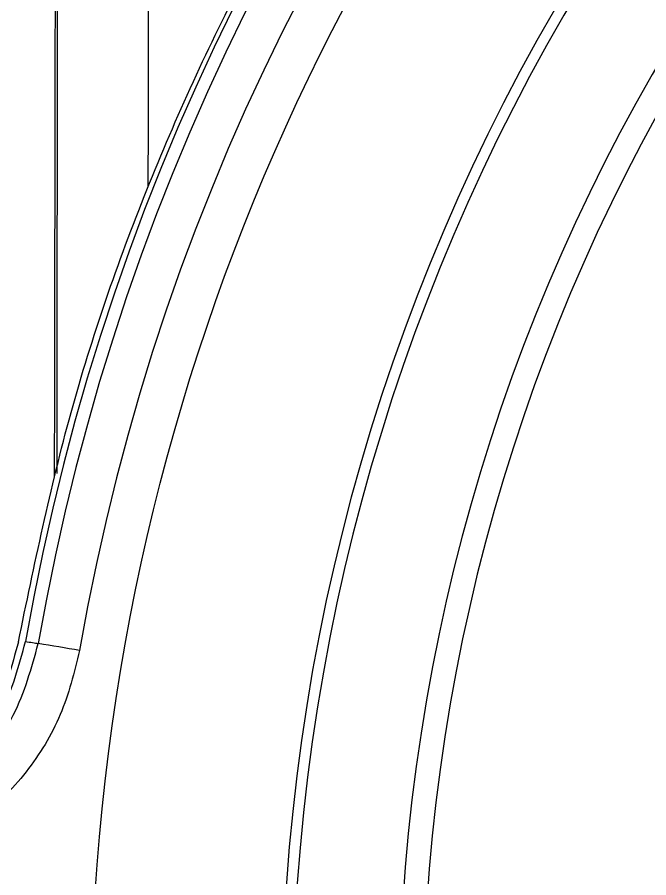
# Model space of a CAD drawing. Header units: millimetres. Extents: x 2104 to 4053, y 855 to 2233.
# Drawn here: x 2551.98 to 2579.07, y 2041.91 to 2078.85 of the extents above; entities that cross this region are included whole.
import ezdxf

# ---------------------------------------------------------------- set-up
doc = ezdxf.new("R2010")
doc.units = ezdxf.units.MM

msp = doc.modelspace()

# ---------------------------------------------------------------- linework, layer by layer
at = {"color": 7, "linetype": 'Continuous', "lineweight": 25, "flags": 128}
for points in [[(2553.656, 2107.966), (2553.655, 2107.459), (2553.654, 2106.601), (2553.651, 2105.396), (2553.648, 2103.85), (2553.645, 2101.97), (2553.641, 2099.766), (2553.636, 2097.248), (2553.631, 2094.427), (2553.625, 2091.319), (2553.618, 2087.936), (2553.612, 2084.297), (2553.604, 2080.417), (2553.597, 2076.317), (2553.588, 2072.015), (2553.58, 2067.532), (2553.571, 2062.89), (2553.564, 2059.087)], [(2557.656, 2107.973), (2557.656, 2107.937), (2557.655, 2107.602), (2557.654, 2106.918), (2557.652, 2105.888), (2557.65, 2104.518), (2557.646, 2102.813), (2557.643, 2100.782), (2557.638, 2098.434), (2557.633, 2095.781), (2557.628, 2092.834), (2557.622, 2089.61), (2557.615, 2086.122), (2557.608, 2082.387), (2557.6, 2078.423), (2557.593, 2074.249), (2557.588, 2071.615)]]:
    msp.add_lwpolyline(points, dxfattribs=at)
at = {"color": 7, "linetype": 'Continuous', "lineweight": 25}
msp.add_circle((2649.796, 2035.183), 94.663, dxfattribs=at)
for centre, radius, start, end in [((2649.775, 2035.146), 98.896, 99.98751, 170.15867), ((2649.793, 2035.178), 98.356, 99.97048, 170.17569), ((2649.796, 2035.183), 96.559, 99.97048, 170.17569), ((2650.057, 2035.658), 86.736, 352.83814, 187.30792), ((2650.059, 2035.662), 86.27, 352.83813, 187.30793), ((2650.066, 2035.675), 81.714, 352.48125, 187.66482), ((2650.067, 2035.677), 80.681, 352.48124, 187.66483), ((2528.68, 1904.125), 149.803, 80.01559, 80.70386)]:
    msp.add_arc(centre, radius, start, end, dxfattribs=at)
for points, knots in [([(2553.687, 2059.255), (2553.687, 2059.675), (2553.69, 2062.03), (2553.695, 2066.141), (2553.7, 2071.549), (2553.704, 2077.3), (2553.707, 2083.253), (2553.708, 2089.178), (2553.706, 2094.447), (2553.703, 2098.974), (2553.697, 2102.727), (2553.69, 2105.317), (2553.683, 2107.01), (2553.676, 2108.09), (2553.668, 2108.816), (2553.662, 2108.967), (2553.659, 2109.043)], [0, 0, 0, 0, 0.014578, 0.081755, 0.14893, 0.216107, 0.307058, 0.398277, 0.489229, 0.580182, 0.671403, 0.762355, 0.82102, 0.879684, 0.93984, 1, 1, 1, 1]), ([(2552.026, 2052.027), (2552.71, 2055.327), (2554.077, 2061.927), (2557.393, 2071.499), (2561.6, 2080.696), (2566.723, 2089.431), (2572.771, 2097.526), (2577.493, 2103.045), (2580.379, 2105.611), (2580.748, 2105.939)], [0, 0, 0, 0, 0.1626891, 0.3253783, 0.4880674, 0.6507566, 0.8134457, 0.9761349, 1, 1, 1, 1]), ([(2543.694, 2043.836), (2544.74, 2044.063), (2546.828, 2044.518), (2549.474, 2046.4), (2551.492, 2048.948), (2552.054, 2051.014), (2552.335, 2052.049)], [0, 0, 0, 0, 0.250065, 0.499446, 0.749386, 1, 1, 1, 1]), ([(2543.967, 2043.716), (2545.04, 2043.922), (2547.184, 2044.334), (2549.923, 2046.211), (2552.013, 2048.795), (2552.59, 2050.905), (2552.879, 2051.96)], [0, 0, 0, 0, 0.2498556, 0.4996698, 0.7497111, 1, 1, 1, 1]), ([(2552.335, 2052.049), (2552.437, 2052.033), (2552.618, 2052.005), (2552.799, 2051.974), (2552.879, 2051.96)], [0, 0, 0, 0, 0.56, 1, 1, 1, 1]), ([(2554.653, 2051.659), (2554.422, 2050.725), (2553.959, 2048.86), (2552.437, 2046.376), (2550.293, 2044.211), (2547.482, 2042.532), (2545.256, 2042.131), (2544.141, 2041.93)], [0, 0, 0, 0, 0.187281, 0.373678, 0.560798, 0.779955, 1, 1, 1, 1])]:
    msp.add_open_spline(points, degree=3, knots=knots, dxfattribs=at)
msp.add_open_spline([(2552.026, 2052.027), (2551.746, 2050.999), (2551.184, 2048.944), (2549.172, 2046.409), (2546.538, 2044.528), (2544.457, 2044.071), (2543.417, 2043.842)], degree=3, dxfattribs=at)

doc.saveas('drawing.dxf')
